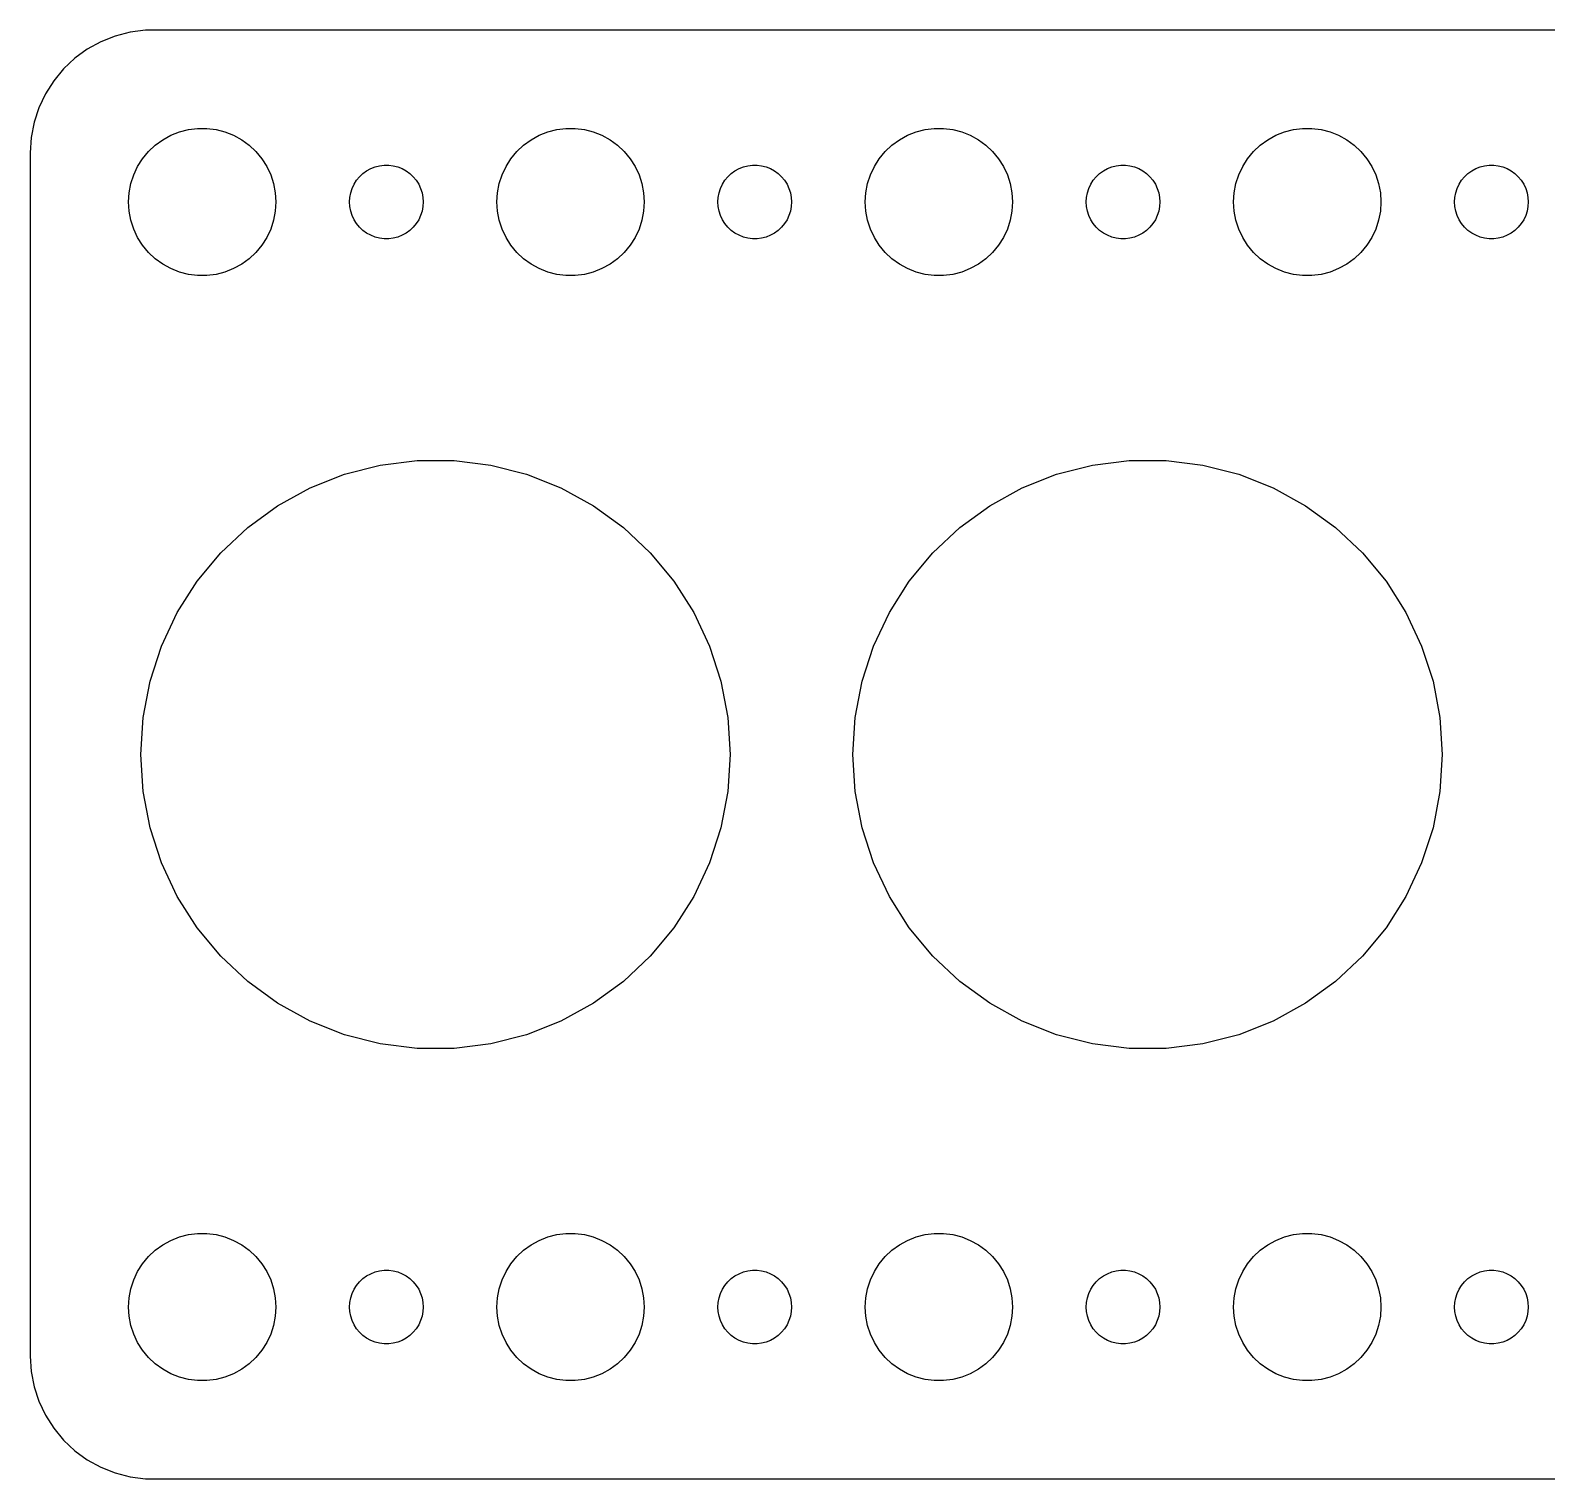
# Model space of a CAD drawing. Header units: metres. Extents: x -74 to 74, y 40 to 98.
# Drawn here: x -74.5 to -12.8, y 39.5 to 98.5 of the extents above; entities that cross this region are included whole.
import ezdxf

# ---------------------------------------------------------------- set-up
doc = ezdxf.new("R2010")
doc.units = ezdxf.units.M

msp = doc.modelspace()

# ---------------------------------------------------------------- linework, layer by layer
for p, q in [((-71.0451, 98.2553), (-71.6289, 98.0241)), ((-70.4369, 98.4114), (-71.0451, 98.2553)), ((-69.8139, 98.4901), (-70.4369, 98.4114)), ((69.8139, 98.4901), (-69.8139, 98.4901)), ((-72.1791, 97.7216), (-72.6871, 97.3526)), ((-71.6289, 98.0241), (-72.1791, 97.7216)), ((-72.6871, 97.3526), (-73.1448, 96.9227)), ((-73.5451, 96.4389), (-73.8815, 95.9088)), ((-73.1448, 96.9227), (-73.5451, 96.4389)), ((-73.8815, 95.9088), (-74.1489, 95.3406)), ((-74.1489, 95.3406), (-74.3429, 94.7434)), ((-74.3429, 94.7434), (-74.4606, 94.1267)), ((-68.0621, 94.4469), (-67.6884, 94.4941)), ((-67.6884, 94.4941), (-67.3116, 94.4941)), ((-67.3116, 94.4941), (-66.9379, 94.4469)), ((-53.0621, 94.4469), (-52.6884, 94.4941)), ((-52.6884, 94.4941), (-52.3116, 94.4941)), ((-52.3116, 94.4941), (-51.9379, 94.4469)), ((-38.0621, 94.4469), (-37.6884, 94.4941)), ((-37.6884, 94.4941), (-37.3116, 94.4941)), ((-37.3116, 94.4941), (-36.9379, 94.4469)), ((-23.0621, 94.4469), (-22.6884, 94.4941)), ((-22.6884, 94.4941), (-22.3116, 94.4941)), ((-22.3116, 94.4941), (-21.9379, 94.4469)), ((-74.4606, 94.1267), (-74.5, 93.5)), ((-69.4123, 93.8115), (-69.1075, 94.033)), ((-69.1075, 94.033), (-68.7773, 94.2145)), ((-68.7773, 94.2145), (-68.427, 94.3532)), ((-68.427, 94.3532), (-68.0621, 94.4469)), ((-66.9379, 94.4469), (-66.573, 94.3532)), ((-66.573, 94.3532), (-66.2227, 94.2145)), ((-66.2227, 94.2145), (-65.8925, 94.033)), ((-65.8925, 94.033), (-65.5877, 93.8115)), ((-54.4123, 93.8115), (-54.1075, 94.033)), ((-54.1075, 94.033), (-53.7773, 94.2145)), ((-53.7773, 94.2145), (-53.427, 94.3532)), ((-53.427, 94.3532), (-53.0621, 94.4469)), ((-51.9379, 94.4469), (-51.5729, 94.3532)), ((-51.5729, 94.3532), (-51.2227, 94.2145)), ((-51.2227, 94.2145), (-50.8925, 94.033)), ((-50.8925, 94.033), (-50.5877, 93.8115)), ((-39.4123, 93.8115), (-39.1075, 94.033)), ((-39.1075, 94.033), (-38.7773, 94.2145)), ((-38.7773, 94.2145), (-38.427, 94.3532)), ((-38.427, 94.3532), (-38.0621, 94.4469)), ((-36.9379, 94.4469), (-36.5729, 94.3532)), ((-36.5729, 94.3532), (-36.2227, 94.2145)), ((-36.2227, 94.2145), (-35.8925, 94.033)), ((-35.8925, 94.033), (-35.5877, 93.8115)), ((-24.4123, 93.8115), (-24.1075, 94.033)), ((-24.1075, 94.033), (-23.7773, 94.2145)), ((-23.7773, 94.2145), (-23.427, 94.3532)), ((-23.427, 94.3532), (-23.0621, 94.4469)), ((-21.9379, 94.4469), (-21.5729, 94.3532)), ((-21.5729, 94.3532), (-21.2227, 94.2145)), ((-21.2227, 94.2145), (-20.8925, 94.033)), ((-20.8925, 94.033), (-20.5877, 93.8115)), ((-74.5, 93.5), (-74.5, 44.5)), ((-70.1289, 92.9453), (-69.927, 93.2634)), ((-69.927, 93.2634), (-69.6869, 93.5536)), ((-69.6869, 93.5536), (-69.4123, 93.8115)), ((-65.5877, 93.8115), (-65.3131, 93.5536)), ((-65.3131, 93.5536), (-65.073, 93.2634)), ((-65.073, 93.2634), (-64.8711, 92.9453)), ((-55.1289, 92.9453), (-54.927, 93.2634)), ((-54.927, 93.2634), (-54.6869, 93.5536)), ((-54.6869, 93.5536), (-54.4123, 93.8115)), ((-50.5877, 93.8115), (-50.3131, 93.5536)), ((-50.3131, 93.5536), (-50.0729, 93.2634)), ((-50.0729, 93.2634), (-49.8711, 92.9453)), ((-40.1289, 92.9453), (-39.927, 93.2634)), ((-39.927, 93.2634), (-39.6869, 93.5536)), ((-39.6869, 93.5536), (-39.4123, 93.8115)), ((-35.5877, 93.8115), (-35.3131, 93.5536)), ((-35.3131, 93.5536), (-35.0729, 93.2634)), ((-35.0729, 93.2634), (-34.8711, 92.9453)), ((-25.1289, 92.9453), (-24.927, 93.2634)), ((-24.927, 93.2634), (-24.6869, 93.5536)), ((-24.6869, 93.5536), (-24.4123, 93.8115)), ((-20.5877, 93.8115), (-20.3131, 93.5536)), ((-20.3131, 93.5536), (-20.0729, 93.2634)), ((-20.0729, 93.2634), (-19.8711, 92.9453)), ((-70.2893, 92.6044), (-70.1289, 92.9453)), ((-64.8711, 92.9453), (-64.7107, 92.6044)), ((-61.0934, 92.5268), (-60.9561, 92.6558)), ((-60.9561, 92.6558), (-60.8037, 92.7665)), ((-60.8037, 92.7665), (-60.6387, 92.8572)), ((-60.6387, 92.8572), (-60.4635, 92.9266)), ((-60.4635, 92.9266), (-60.2811, 92.9734)), ((-60.2811, 92.9734), (-60.0942, 92.997)), ((-60.0942, 92.997), (-59.9058, 92.997)), ((-59.9058, 92.997), (-59.7189, 92.9734)), ((-59.7189, 92.9734), (-59.5365, 92.9266)), ((-59.5365, 92.9266), (-59.3613, 92.8572)), ((-59.3613, 92.8572), (-59.1963, 92.7665)), ((-59.1963, 92.7665), (-59.0439, 92.6558)), ((-59.0439, 92.6558), (-58.9065, 92.5268)), ((-55.2893, 92.6044), (-55.1289, 92.9453)), ((-49.8711, 92.9453), (-49.7107, 92.6044)), ((-46.0934, 92.5268), (-45.9561, 92.6558)), ((-45.9561, 92.6558), (-45.8037, 92.7665)), ((-45.8037, 92.7665), (-45.6387, 92.8572)), ((-45.6387, 92.8572), (-45.4635, 92.9266)), ((-45.4635, 92.9266), (-45.2811, 92.9734)), ((-45.2811, 92.9734), (-45.0942, 92.997)), ((-45.0942, 92.997), (-44.9058, 92.997)), ((-44.9058, 92.997), (-44.7189, 92.9734)), ((-44.7189, 92.9734), (-44.5365, 92.9266)), ((-44.5365, 92.9266), (-44.3613, 92.8572)), ((-44.3613, 92.8572), (-44.1963, 92.7665)), ((-44.1963, 92.7665), (-44.0439, 92.6558)), ((-44.0439, 92.6558), (-43.9065, 92.5268)), ((-40.2893, 92.6044), (-40.1289, 92.9453)), ((-34.8711, 92.9453), (-34.7107, 92.6044)), ((-31.0934, 92.5268), (-30.9561, 92.6558)), ((-30.9561, 92.6558), (-30.8037, 92.7665)), ((-30.8037, 92.7665), (-30.6387, 92.8572)), ((-30.6387, 92.8572), (-30.4635, 92.9266)), ((-30.4635, 92.9266), (-30.2811, 92.9734)), ((-30.2811, 92.9734), (-30.0942, 92.997)), ((-30.0942, 92.997), (-29.9058, 92.997)), ((-29.9058, 92.997), (-29.7189, 92.9734)), ((-29.7189, 92.9734), (-29.5365, 92.9266)), ((-29.5365, 92.9266), (-29.3613, 92.8572)), ((-29.3613, 92.8572), (-29.1963, 92.7665)), ((-29.1963, 92.7665), (-29.0439, 92.6558)), ((-29.0439, 92.6558), (-28.9065, 92.5268)), ((-25.2893, 92.6044), (-25.1289, 92.9453)), ((-19.8711, 92.9453), (-19.7107, 92.6044)), ((-16.0934, 92.5268), (-15.9561, 92.6558)), ((-15.9561, 92.6558), (-15.8037, 92.7665)), ((-15.8037, 92.7665), (-15.6387, 92.8572)), ((-15.6387, 92.8572), (-15.4635, 92.9266)), ((-15.4635, 92.9266), (-15.2811, 92.9734)), ((-15.2811, 92.9734), (-15.0942, 92.997)), ((-15.0942, 92.997), (-14.9058, 92.997)), ((-14.9058, 92.997), (-14.7189, 92.9734)), ((-14.7189, 92.9734), (-14.5365, 92.9266)), ((-14.5365, 92.9266), (-14.3613, 92.8572)), ((-14.3613, 92.8572), (-14.1963, 92.7665)), ((-14.1963, 92.7665), (-14.0439, 92.6558)), ((-14.0439, 92.6558), (-13.9065, 92.5268)), ((-70.4763, 91.876), (-70.4057, 92.2461)), ((-70.4057, 92.2461), (-70.2893, 92.6044)), ((-64.7107, 92.6044), (-64.5943, 92.2461)), ((-64.5943, 92.2461), (-64.5237, 91.876)), ((-61.4529, 91.873), (-61.3947, 92.0522)), ((-61.3947, 92.0522), (-61.3145, 92.2226)), ((-61.3145, 92.2226), (-61.2135, 92.3817)), ((-61.2135, 92.3817), (-61.0934, 92.5268)), ((-58.9065, 92.5268), (-58.7865, 92.3817)), ((-58.7865, 92.3817), (-58.6855, 92.2226)), ((-58.6855, 92.2226), (-58.6053, 92.0522)), ((-58.6053, 92.0522), (-58.5471, 91.873)), ((-55.4763, 91.876), (-55.4057, 92.2461)), ((-55.4057, 92.2461), (-55.2893, 92.6044)), ((-49.7107, 92.6044), (-49.5942, 92.2461)), ((-49.5942, 92.2461), (-49.5237, 91.876)), ((-46.4529, 91.873), (-46.3947, 92.0522)), ((-46.3947, 92.0522), (-46.3145, 92.2226)), ((-46.3145, 92.2226), (-46.2135, 92.3817)), ((-46.2135, 92.3817), (-46.0934, 92.5268)), ((-43.9065, 92.5268), (-43.7865, 92.3817)), ((-43.7865, 92.3817), (-43.6855, 92.2226)), ((-43.6855, 92.2226), (-43.6053, 92.0522)), ((-43.6053, 92.0522), (-43.5471, 91.873)), ((-40.4763, 91.876), (-40.4057, 92.2461)), ((-40.4057, 92.2461), (-40.2893, 92.6044)), ((-34.7107, 92.6044), (-34.5942, 92.2461)), ((-34.5942, 92.2461), (-34.5237, 91.876)), ((-31.4529, 91.873), (-31.3947, 92.0522)), ((-31.3947, 92.0522), (-31.3145, 92.2226)), ((-31.3145, 92.2226), (-31.2135, 92.3817)), ((-31.2135, 92.3817), (-31.0934, 92.5268)), ((-28.9065, 92.5268), (-28.7865, 92.3817)), ((-28.7865, 92.3817), (-28.6855, 92.2226)), ((-28.6855, 92.2226), (-28.6053, 92.0522)), ((-28.6053, 92.0522), (-28.5471, 91.873)), ((-25.4763, 91.876), (-25.4057, 92.2461)), ((-25.4057, 92.2461), (-25.2893, 92.6044)), ((-19.7107, 92.6044), (-19.5942, 92.2461)), ((-19.5942, 92.2461), (-19.5237, 91.876)), ((-16.4529, 91.873), (-16.3947, 92.0522)), ((-16.3947, 92.0522), (-16.3145, 92.2226)), ((-16.3145, 92.2226), (-16.2135, 92.3817)), ((-16.2135, 92.3817), (-16.0934, 92.5268)), ((-13.9065, 92.5268), (-13.7865, 92.3817)), ((-13.7865, 92.3817), (-13.6855, 92.2226)), ((-13.6855, 92.2226), (-13.6053, 92.0522)), ((-13.6053, 92.0522), (-13.5471, 91.873)), ((-70.5, 91.5), (-70.4763, 91.876)), ((-70.4763, 91.124), (-70.5, 91.5)), ((-64.5237, 91.876), (-64.5, 91.5)), ((-64.5, 91.5), (-64.5237, 91.124)), ((-61.5, 91.5), (-61.4882, 91.688)), ((-61.4882, 91.312), (-61.5, 91.5)), ((-61.4882, 91.688), (-61.4529, 91.873)), ((-58.5471, 91.873), (-58.5118, 91.688)), ((-58.5118, 91.688), (-58.5, 91.5)), ((-58.5, 91.5), (-58.5118, 91.312)), ((-55.5, 91.5), (-55.4763, 91.876)), ((-55.4763, 91.124), (-55.5, 91.5)), ((-49.5237, 91.876), (-49.5, 91.5)), ((-49.5, 91.5), (-49.5237, 91.124)), ((-46.5, 91.5), (-46.4882, 91.688)), ((-46.4882, 91.312), (-46.5, 91.5)), ((-46.4882, 91.688), (-46.4529, 91.873)), ((-43.5471, 91.873), (-43.5118, 91.688)), ((-43.5118, 91.688), (-43.5, 91.5)), ((-43.5, 91.5), (-43.5118, 91.312)), ((-40.5, 91.5), (-40.4763, 91.876)), ((-40.4763, 91.124), (-40.5, 91.5)), ((-34.5237, 91.876), (-34.5, 91.5)), ((-34.5, 91.5), (-34.5237, 91.124)), ((-31.5, 91.5), (-31.4882, 91.688)), ((-31.4882, 91.312), (-31.5, 91.5)), ((-31.4882, 91.688), (-31.4529, 91.873)), ((-28.5471, 91.873), (-28.5118, 91.688)), ((-28.5118, 91.688), (-28.5, 91.5)), ((-28.5, 91.5), (-28.5118, 91.312)), ((-25.5, 91.5), (-25.4763, 91.876)), ((-25.4763, 91.124), (-25.5, 91.5)), ((-19.5237, 91.876), (-19.5, 91.5)), ((-19.5, 91.5), (-19.5237, 91.124)), ((-16.5, 91.5), (-16.4882, 91.688)), ((-16.4882, 91.312), (-16.5, 91.5)), ((-16.4882, 91.688), (-16.4529, 91.873)), ((-13.5471, 91.873), (-13.5118, 91.688)), ((-13.5118, 91.688), (-13.5, 91.5)), ((-13.5, 91.5), (-13.5118, 91.312)), ((-70.4057, 90.7539), (-70.4763, 91.124)), ((-64.5237, 91.124), (-64.5943, 90.7539)), ((-61.4529, 91.127), (-61.4882, 91.312)), ((-61.3947, 90.9478), (-61.4529, 91.127)), ((-61.3145, 90.7774), (-61.3947, 90.9478)), ((-61.2135, 90.6183), (-61.3145, 90.7774)), ((-58.6855, 90.7774), (-58.7865, 90.6183)), ((-58.6053, 90.9478), (-58.6855, 90.7774)), ((-58.5471, 91.127), (-58.6053, 90.9478)), ((-58.5118, 91.312), (-58.5471, 91.127)), ((-55.4057, 90.7539), (-55.4763, 91.124)), ((-49.5237, 91.124), (-49.5942, 90.7539)), ((-46.4529, 91.127), (-46.4882, 91.312)), ((-46.3947, 90.9478), (-46.4529, 91.127)), ((-46.3145, 90.7774), (-46.3947, 90.9478)), ((-46.2135, 90.6183), (-46.3145, 90.7774)), ((-43.6855, 90.7774), (-43.7865, 90.6183)), ((-43.6053, 90.9478), (-43.6855, 90.7774)), ((-43.5471, 91.127), (-43.6053, 90.9478)), ((-43.5118, 91.312), (-43.5471, 91.127)), ((-40.4057, 90.7539), (-40.4763, 91.124)), ((-34.5237, 91.124), (-34.5942, 90.7539)), ((-31.4529, 91.127), (-31.4882, 91.312)), ((-31.3947, 90.9478), (-31.4529, 91.127)), ((-31.3145, 90.7774), (-31.3947, 90.9478)), ((-31.2135, 90.6183), (-31.3145, 90.7774)), ((-28.6855, 90.7774), (-28.7865, 90.6183)), ((-28.6053, 90.9478), (-28.6855, 90.7774)), ((-28.5471, 91.127), (-28.6053, 90.9478)), ((-28.5118, 91.312), (-28.5471, 91.127)), ((-25.4057, 90.7539), (-25.4763, 91.124)), ((-19.5237, 91.124), (-19.5942, 90.7539)), ((-16.4529, 91.127), (-16.4882, 91.312)), ((-16.3947, 90.9478), (-16.4529, 91.127)), ((-16.3145, 90.7774), (-16.3947, 90.9478)), ((-16.2135, 90.6183), (-16.3145, 90.7774)), ((-13.6855, 90.7774), (-13.7865, 90.6183)), ((-13.6053, 90.9478), (-13.6855, 90.7774)), ((-13.5471, 91.127), (-13.6053, 90.9478)), ((-13.5118, 91.312), (-13.5471, 91.127)), ((-70.2893, 90.3956), (-70.4057, 90.7539)), ((-70.1289, 90.0547), (-70.2893, 90.3956)), ((-64.7107, 90.3956), (-64.8711, 90.0547)), ((-64.5943, 90.7539), (-64.7107, 90.3956)), ((-61.0934, 90.4732), (-61.2135, 90.6183)), ((-60.9561, 90.3442), (-61.0934, 90.4732)), ((-60.8037, 90.2335), (-60.9561, 90.3442)), ((-60.6387, 90.1427), (-60.8037, 90.2335)), ((-59.1963, 90.2335), (-59.3613, 90.1427)), ((-59.0439, 90.3442), (-59.1963, 90.2335)), ((-58.9065, 90.4732), (-59.0439, 90.3442)), ((-58.7865, 90.6183), (-58.9065, 90.4732)), ((-55.2893, 90.3956), (-55.4057, 90.7539)), ((-55.1289, 90.0547), (-55.2893, 90.3956)), ((-49.7107, 90.3956), (-49.8711, 90.0547)), ((-49.5942, 90.7539), (-49.7107, 90.3956)), ((-46.0934, 90.4732), (-46.2135, 90.6183)), ((-45.9561, 90.3442), (-46.0934, 90.4732)), ((-45.8037, 90.2335), (-45.9561, 90.3442)), ((-45.6387, 90.1427), (-45.8037, 90.2335)), ((-44.1963, 90.2335), (-44.3613, 90.1427)), ((-44.0439, 90.3442), (-44.1963, 90.2335)), ((-43.9065, 90.4732), (-44.0439, 90.3442)), ((-43.7865, 90.6183), (-43.9065, 90.4732)), ((-40.2893, 90.3956), (-40.4057, 90.7539)), ((-40.1289, 90.0547), (-40.2893, 90.3956)), ((-34.7107, 90.3956), (-34.8711, 90.0547)), ((-34.5942, 90.7539), (-34.7107, 90.3956)), ((-31.0934, 90.4732), (-31.2135, 90.6183)), ((-30.9561, 90.3442), (-31.0934, 90.4732)), ((-30.8037, 90.2335), (-30.9561, 90.3442)), ((-30.6387, 90.1427), (-30.8037, 90.2335)), ((-29.1963, 90.2335), (-29.3613, 90.1427)), ((-29.0439, 90.3442), (-29.1963, 90.2335)), ((-28.9065, 90.4732), (-29.0439, 90.3442)), ((-28.7865, 90.6183), (-28.9065, 90.4732)), ((-25.2893, 90.3956), (-25.4057, 90.7539)), ((-25.1289, 90.0547), (-25.2893, 90.3956)), ((-19.7107, 90.3956), (-19.8711, 90.0547)), ((-19.5942, 90.7539), (-19.7107, 90.3956)), ((-16.0934, 90.4732), (-16.2135, 90.6183)), ((-15.9561, 90.3442), (-16.0934, 90.4732)), ((-15.8037, 90.2335), (-15.9561, 90.3442)), ((-15.6387, 90.1427), (-15.8037, 90.2335)), ((-14.1963, 90.2335), (-14.3613, 90.1427)), ((-14.0439, 90.3442), (-14.1963, 90.2335)), ((-13.9065, 90.4732), (-14.0439, 90.3442)), ((-13.7865, 90.6183), (-13.9065, 90.4732)), ((-69.927, 89.7366), (-70.1289, 90.0547)), ((-69.6869, 89.4464), (-69.927, 89.7366)), ((-65.073, 89.7366), (-65.3131, 89.4464)), ((-64.8711, 90.0547), (-65.073, 89.7366)), ((-60.4635, 90.0734), (-60.6387, 90.1427)), ((-60.2811, 90.0266), (-60.4635, 90.0734)), ((-60.0942, 90.003), (-60.2811, 90.0266)), ((-59.9058, 90.003), (-60.0942, 90.003)), ((-59.7189, 90.0266), (-59.9058, 90.003)), ((-59.5365, 90.0734), (-59.7189, 90.0266)), ((-59.3613, 90.1427), (-59.5365, 90.0734)), ((-54.927, 89.7366), (-55.1289, 90.0547)), ((-54.6869, 89.4464), (-54.927, 89.7366)), ((-50.0729, 89.7366), (-50.3131, 89.4464)), ((-49.8711, 90.0547), (-50.0729, 89.7366)), ((-45.4635, 90.0734), (-45.6387, 90.1427)), ((-45.2811, 90.0266), (-45.4635, 90.0734)), ((-45.0942, 90.003), (-45.2811, 90.0266)), ((-44.9058, 90.003), (-45.0942, 90.003)), ((-44.7189, 90.0266), (-44.9058, 90.003)), ((-44.5365, 90.0734), (-44.7189, 90.0266)), ((-44.3613, 90.1427), (-44.5365, 90.0734)), ((-39.927, 89.7366), (-40.1289, 90.0547)), ((-39.6869, 89.4464), (-39.927, 89.7366)), ((-35.0729, 89.7366), (-35.3131, 89.4464)), ((-34.8711, 90.0547), (-35.0729, 89.7366)), ((-30.4635, 90.0734), (-30.6387, 90.1427)), ((-30.2811, 90.0266), (-30.4635, 90.0734)), ((-30.0942, 90.003), (-30.2811, 90.0266)), ((-29.9058, 90.003), (-30.0942, 90.003)), ((-29.7189, 90.0266), (-29.9058, 90.003)), ((-29.5365, 90.0734), (-29.7189, 90.0266)), ((-29.3613, 90.1427), (-29.5365, 90.0734)), ((-24.927, 89.7366), (-25.1289, 90.0547)), ((-24.6869, 89.4464), (-24.927, 89.7366)), ((-20.0729, 89.7366), (-20.3131, 89.4464)), ((-19.8711, 90.0547), (-20.0729, 89.7366)), ((-15.4635, 90.0734), (-15.6387, 90.1427)), ((-15.2811, 90.0266), (-15.4635, 90.0734)), ((-15.0942, 90.003), (-15.2811, 90.0266)), ((-14.9058, 90.003), (-15.0942, 90.003)), ((-14.7189, 90.0266), (-14.9058, 90.003)), ((-14.5365, 90.0734), (-14.7189, 90.0266)), ((-14.3613, 90.1427), (-14.5365, 90.0734)), ((-69.4123, 89.1884), (-69.6869, 89.4464)), ((-69.1075, 88.967), (-69.4123, 89.1884)), ((-68.7773, 88.7855), (-69.1075, 88.967)), ((-65.8925, 88.967), (-66.2227, 88.7855)), ((-65.5877, 89.1884), (-65.8925, 88.967)), ((-65.3131, 89.4464), (-65.5877, 89.1884)), ((-54.4123, 89.1884), (-54.6869, 89.4464)), ((-54.1075, 88.967), (-54.4123, 89.1884)), ((-53.7773, 88.7855), (-54.1075, 88.967)), ((-50.8925, 88.967), (-51.2227, 88.7855)), ((-50.5877, 89.1884), (-50.8925, 88.967)), ((-50.3131, 89.4464), (-50.5877, 89.1884)), ((-39.4123, 89.1884), (-39.6869, 89.4464)), ((-39.1075, 88.967), (-39.4123, 89.1884)), ((-38.7773, 88.7855), (-39.1075, 88.967)), ((-35.8925, 88.967), (-36.2227, 88.7855)), ((-35.5877, 89.1884), (-35.8925, 88.967)), ((-35.3131, 89.4464), (-35.5877, 89.1884)), ((-24.4123, 89.1884), (-24.6869, 89.4464)), ((-24.1075, 88.967), (-24.4123, 89.1884)), ((-23.7773, 88.7855), (-24.1075, 88.967)), ((-20.8925, 88.967), (-21.2227, 88.7855)), ((-20.5877, 89.1884), (-20.8925, 88.967)), ((-20.3131, 89.4464), (-20.5877, 89.1884)), ((-68.427, 88.6468), (-68.7773, 88.7855)), ((-68.0621, 88.5531), (-68.427, 88.6468)), ((-67.6884, 88.5059), (-68.0621, 88.5531)), ((-67.3116, 88.5059), (-67.6884, 88.5059)), ((-66.9379, 88.5531), (-67.3116, 88.5059)), ((-66.573, 88.6468), (-66.9379, 88.5531)), ((-66.2227, 88.7855), (-66.573, 88.6468)), ((-53.427, 88.6468), (-53.7773, 88.7855)), ((-53.0621, 88.5531), (-53.427, 88.6468)), ((-52.6884, 88.5059), (-53.0621, 88.5531)), ((-52.3116, 88.5059), (-52.6884, 88.5059)), ((-51.9379, 88.5531), (-52.3116, 88.5059)), ((-51.5729, 88.6468), (-51.9379, 88.5531)), ((-51.2227, 88.7855), (-51.5729, 88.6468)), ((-38.427, 88.6468), (-38.7773, 88.7855)), ((-38.0621, 88.5531), (-38.427, 88.6468)), ((-37.6884, 88.5059), (-38.0621, 88.5531)), ((-37.3116, 88.5059), (-37.6884, 88.5059)), ((-36.9379, 88.5531), (-37.3116, 88.5059)), ((-36.5729, 88.6468), (-36.9379, 88.5531)), ((-36.2227, 88.7855), (-36.5729, 88.6468)), ((-23.427, 88.6468), (-23.7773, 88.7855)), ((-23.0621, 88.5531), (-23.427, 88.6468)), ((-22.6884, 88.5059), (-23.0621, 88.5531)), ((-22.3116, 88.5059), (-22.6884, 88.5059)), ((-21.9379, 88.5531), (-22.3116, 88.5059)), ((-21.5729, 88.6468), (-21.9379, 88.5531)), ((-21.2227, 88.7855), (-21.5729, 88.6468)), ((-60.2486, 80.7874), (-58.7535, 80.9763)), ((-58.7535, 80.9763), (-57.2465, 80.9763)), ((-57.2465, 80.9763), (-55.7514, 80.7874)), ((-31.2486, 80.7874), (-29.7535, 80.9763)), ((-29.7535, 80.9763), (-28.2465, 80.9763)), ((-28.2465, 80.9763), (-26.7514, 80.7874)), ((-63.1093, 79.8579), (-61.7082, 80.4127)), ((-61.7082, 80.4127), (-60.2486, 80.7874)), ((-55.7514, 80.7874), (-54.2918, 80.4127)), ((-54.2918, 80.4127), (-52.8906, 79.8579)), ((-34.1093, 79.8579), (-32.7082, 80.4127)), ((-32.7082, 80.4127), (-31.2486, 80.7874)), ((-26.7514, 80.7874), (-25.2918, 80.4127)), ((-25.2918, 80.4127), (-23.8906, 79.8579)), ((-64.4299, 79.1319), (-63.1093, 79.8579)), ((-52.8906, 79.8579), (-51.5701, 79.1319)), ((-35.4299, 79.1319), (-34.1093, 79.8579)), ((-23.8906, 79.8579), (-22.5701, 79.1319)), ((-65.6491, 78.2462), (-64.4299, 79.1319)), ((-51.5701, 79.1319), (-50.3509, 78.2462)), ((-36.6491, 78.2462), (-35.4299, 79.1319)), ((-22.5701, 79.1319), (-21.3509, 78.2462)), ((-66.7476, 77.2146), (-65.6491, 78.2462)), ((-50.3509, 78.2462), (-49.2524, 77.2146)), ((-37.7476, 77.2146), (-36.6491, 78.2462)), ((-21.3509, 78.2462), (-20.2524, 77.2146)), ((-67.7082, 76.0534), (-66.7476, 77.2146)), ((-49.2524, 77.2146), (-48.2918, 76.0534)), ((-38.7082, 76.0534), (-37.7476, 77.2146)), ((-20.2524, 77.2146), (-19.2918, 76.0534)), ((-68.5157, 74.781), (-67.7082, 76.0534)), ((-48.2918, 76.0534), (-47.4843, 74.781)), ((-39.5157, 74.781), (-38.7082, 76.0534)), ((-19.2918, 76.0534), (-18.4843, 74.781)), ((-69.1573, 73.4175), (-68.5157, 74.781)), ((-47.4843, 74.781), (-46.8427, 73.4175)), ((-40.1573, 73.4175), (-39.5157, 74.781)), ((-18.4843, 74.781), (-17.8427, 73.4175)), ((-69.623, 71.9843), (-69.1573, 73.4175)), ((-46.8427, 73.4175), (-46.377, 71.9843)), ((-40.623, 71.9843), (-40.1573, 73.4175)), ((-17.8427, 73.4175), (-17.377, 71.9843)), ((-69.9054, 70.504), (-69.623, 71.9843)), ((-46.377, 71.9843), (-46.0946, 70.504)), ((-40.9054, 70.504), (-40.623, 71.9843)), ((-17.377, 71.9843), (-17.0946, 70.504)), ((-70, 69), (-69.9054, 70.504)), ((-46.0946, 70.504), (-46, 69)), ((-41, 69), (-40.9054, 70.504)), ((-17.0946, 70.504), (-17, 69)), ((-69.9054, 67.496), (-70, 69)), ((-46, 69), (-46.0946, 67.496)), ((-40.9054, 67.496), (-41, 69)), ((-17, 69), (-17.0946, 67.496)), ((-69.623, 66.0157), (-69.9054, 67.496)), ((-46.0946, 67.496), (-46.377, 66.0157)), ((-40.623, 66.0157), (-40.9054, 67.496)), ((-17.0946, 67.496), (-17.377, 66.0157)), ((-69.1573, 64.5825), (-69.623, 66.0157)), ((-46.377, 66.0157), (-46.8427, 64.5825)), ((-40.1573, 64.5825), (-40.623, 66.0157)), ((-17.377, 66.0157), (-17.8427, 64.5825)), ((-68.5157, 63.219), (-69.1573, 64.5825)), ((-46.8427, 64.5825), (-47.4843, 63.219)), ((-39.5157, 63.219), (-40.1573, 64.5825)), ((-17.8427, 64.5825), (-18.4843, 63.219)), ((-67.7082, 61.9466), (-68.5157, 63.219)), ((-47.4843, 63.219), (-48.2918, 61.9466)), ((-38.7082, 61.9466), (-39.5157, 63.219)), ((-18.4843, 63.219), (-19.2918, 61.9466)), ((-66.7476, 60.7854), (-67.7082, 61.9466)), ((-48.2918, 61.9466), (-49.2524, 60.7854)), ((-37.7476, 60.7854), (-38.7082, 61.9466)), ((-19.2918, 61.9466), (-20.2524, 60.7854)), ((-65.6491, 59.7538), (-66.7476, 60.7854)), ((-49.2524, 60.7854), (-50.3509, 59.7538)), ((-36.6491, 59.7538), (-37.7476, 60.7854)), ((-20.2524, 60.7854), (-21.3509, 59.7538)), ((-64.4299, 58.8681), (-65.6491, 59.7538)), ((-50.3509, 59.7538), (-51.5701, 58.8681)), ((-35.4299, 58.8681), (-36.6491, 59.7538)), ((-21.3509, 59.7538), (-22.5701, 58.8681)), ((-63.1093, 58.1421), (-64.4299, 58.8681)), ((-51.5701, 58.8681), (-52.8906, 58.1421)), ((-34.1093, 58.1421), (-35.4299, 58.8681)), ((-22.5701, 58.8681), (-23.8906, 58.1421)), ((-61.7082, 57.5873), (-63.1093, 58.1421)), ((-52.8906, 58.1421), (-54.2918, 57.5873)), ((-32.7082, 57.5873), (-34.1093, 58.1421)), ((-23.8906, 58.1421), (-25.2918, 57.5873)), ((-60.2486, 57.2126), (-61.7082, 57.5873)), ((-54.2918, 57.5873), (-55.7514, 57.2126)), ((-31.2486, 57.2126), (-32.7082, 57.5873)), ((-25.2918, 57.5873), (-26.7514, 57.2126)), ((-58.7535, 57.0237), (-60.2486, 57.2126)), ((-57.2465, 57.0237), (-58.7535, 57.0237)), ((-55.7514, 57.2126), (-57.2465, 57.0237)), ((-29.7535, 57.0237), (-31.2486, 57.2126)), ((-28.2465, 57.0237), (-29.7535, 57.0237)), ((-26.7514, 57.2126), (-28.2465, 57.0237)), ((-68.427, 49.3532), (-68.0621, 49.4469)), ((-68.0621, 49.4469), (-67.6884, 49.4941)), ((-67.6884, 49.4941), (-67.3116, 49.4941)), ((-67.3116, 49.4941), (-66.9379, 49.4469)), ((-66.9379, 49.4469), (-66.573, 49.3532)), ((-53.427, 49.3532), (-53.0621, 49.4469)), ((-53.0621, 49.4469), (-52.6884, 49.4941)), ((-52.6884, 49.4941), (-52.3116, 49.4941)), ((-52.3116, 49.4941), (-51.9379, 49.4469)), ((-51.9379, 49.4469), (-51.5729, 49.3532)), ((-38.427, 49.3532), (-38.0621, 49.4469)), ((-38.0621, 49.4469), (-37.6884, 49.4941)), ((-37.6884, 49.4941), (-37.3116, 49.4941)), ((-37.3116, 49.4941), (-36.9379, 49.4469)), ((-36.9379, 49.4469), (-36.5729, 49.3532)), ((-23.427, 49.3532), (-23.0621, 49.4469)), ((-23.0621, 49.4469), (-22.6884, 49.4941)), ((-22.6884, 49.4941), (-22.3116, 49.4941)), ((-22.3116, 49.4941), (-21.9379, 49.4469)), ((-21.9379, 49.4469), (-21.5729, 49.3532)), ((-69.6869, 48.5536), (-69.4123, 48.8116)), ((-69.4123, 48.8116), (-69.1075, 49.033)), ((-69.1075, 49.033), (-68.7773, 49.2145)), ((-68.7773, 49.2145), (-68.427, 49.3532)), ((-66.573, 49.3532), (-66.2227, 49.2145)), ((-66.2227, 49.2145), (-65.8925, 49.033)), ((-65.8925, 49.033), (-65.5877, 48.8116)), ((-65.5877, 48.8116), (-65.3131, 48.5536)), ((-54.6869, 48.5536), (-54.4123, 48.8116)), ((-54.4123, 48.8116), (-54.1075, 49.033)), ((-54.1075, 49.033), (-53.7773, 49.2145)), ((-53.7773, 49.2145), (-53.427, 49.3532)), ((-51.5729, 49.3532), (-51.2227, 49.2145)), ((-51.2227, 49.2145), (-50.8925, 49.033)), ((-50.8925, 49.033), (-50.5877, 48.8116)), ((-50.5877, 48.8116), (-50.3131, 48.5536)), ((-39.6869, 48.5536), (-39.4123, 48.8116)), ((-39.4123, 48.8116), (-39.1075, 49.033)), ((-39.1075, 49.033), (-38.7773, 49.2145)), ((-38.7773, 49.2145), (-38.427, 49.3532)), ((-36.5729, 49.3532), (-36.2227, 49.2145)), ((-36.2227, 49.2145), (-35.8925, 49.033)), ((-35.8925, 49.033), (-35.5877, 48.8116)), ((-35.5877, 48.8116), (-35.3131, 48.5536)), ((-24.6869, 48.5536), (-24.4123, 48.8116)), ((-24.4123, 48.8116), (-24.1075, 49.033)), ((-24.1075, 49.033), (-23.7773, 49.2145)), ((-23.7773, 49.2145), (-23.427, 49.3532)), ((-21.5729, 49.3532), (-21.2227, 49.2145)), ((-21.2227, 49.2145), (-20.8925, 49.033)), ((-20.8925, 49.033), (-20.5877, 48.8116)), ((-20.5877, 48.8116), (-20.3131, 48.5536)), ((-70.1289, 47.9453), (-69.927, 48.2634)), ((-69.927, 48.2634), (-69.6869, 48.5536)), ((-65.3131, 48.5536), (-65.073, 48.2634)), ((-65.073, 48.2634), (-64.8711, 47.9453)), ((-55.1289, 47.9453), (-54.927, 48.2634)), ((-54.927, 48.2634), (-54.6869, 48.5536)), ((-50.3131, 48.5536), (-50.0729, 48.2634)), ((-50.0729, 48.2634), (-49.8711, 47.9453)), ((-40.1289, 47.9453), (-39.927, 48.2634)), ((-39.927, 48.2634), (-39.6869, 48.5536)), ((-35.3131, 48.5536), (-35.0729, 48.2634)), ((-35.0729, 48.2634), (-34.8711, 47.9453)), ((-25.1289, 47.9453), (-24.927, 48.2634)), ((-24.927, 48.2634), (-24.6869, 48.5536)), ((-20.3131, 48.5536), (-20.0729, 48.2634)), ((-20.0729, 48.2634), (-19.8711, 47.9453)), ((-70.4057, 47.2461), (-70.2893, 47.6044)), ((-70.2893, 47.6044), (-70.1289, 47.9453)), ((-64.8711, 47.9453), (-64.7107, 47.6044)), ((-64.7107, 47.6044), (-64.5943, 47.2461)), ((-61.0934, 47.5268), (-60.9561, 47.6558)), ((-60.9561, 47.6558), (-60.8037, 47.7665)), ((-60.8037, 47.7665), (-60.6387, 47.8573)), ((-60.6387, 47.8573), (-60.4635, 47.9266)), ((-60.4635, 47.9266), (-60.2811, 47.9734)), ((-60.2811, 47.9734), (-60.0942, 47.997)), ((-60.0942, 47.997), (-59.9058, 47.997)), ((-59.9058, 47.997), (-59.7189, 47.9734)), ((-59.7189, 47.9734), (-59.5365, 47.9266)), ((-59.5365, 47.9266), (-59.3613, 47.8573)), ((-59.3613, 47.8573), (-59.1963, 47.7665)), ((-59.1963, 47.7665), (-59.0439, 47.6558)), ((-59.0439, 47.6558), (-58.9065, 47.5268)), ((-55.4057, 47.2461), (-55.2893, 47.6044)), ((-55.2893, 47.6044), (-55.1289, 47.9453)), ((-49.8711, 47.9453), (-49.7107, 47.6044)), ((-49.7107, 47.6044), (-49.5942, 47.2461)), ((-46.0934, 47.5268), (-45.9561, 47.6558)), ((-45.9561, 47.6558), (-45.8037, 47.7665)), ((-45.8037, 47.7665), (-45.6387, 47.8573)), ((-45.6387, 47.8573), (-45.4635, 47.9266)), ((-45.4635, 47.9266), (-45.2811, 47.9734)), ((-45.2811, 47.9734), (-45.0942, 47.997)), ((-45.0942, 47.997), (-44.9058, 47.997)), ((-44.9058, 47.997), (-44.7189, 47.9734)), ((-44.7189, 47.9734), (-44.5365, 47.9266)), ((-44.5365, 47.9266), (-44.3613, 47.8573)), ((-44.3613, 47.8573), (-44.1963, 47.7665)), ((-44.1963, 47.7665), (-44.0439, 47.6558)), ((-44.0439, 47.6558), (-43.9065, 47.5268)), ((-40.4057, 47.2461), (-40.2893, 47.6044)), ((-40.2893, 47.6044), (-40.1289, 47.9453)), ((-34.8711, 47.9453), (-34.7107, 47.6044)), ((-34.7107, 47.6044), (-34.5942, 47.2461)), ((-31.0934, 47.5268), (-30.9561, 47.6558)), ((-30.9561, 47.6558), (-30.8037, 47.7665)), ((-30.8037, 47.7665), (-30.6387, 47.8573)), ((-30.6387, 47.8573), (-30.4635, 47.9266)), ((-30.4635, 47.9266), (-30.2811, 47.9734)), ((-30.2811, 47.9734), (-30.0942, 47.997)), ((-30.0942, 47.997), (-29.9058, 47.997)), ((-29.9058, 47.997), (-29.7189, 47.9734)), ((-29.7189, 47.9734), (-29.5365, 47.9266)), ((-29.5365, 47.9266), (-29.3613, 47.8573)), ((-29.3613, 47.8573), (-29.1963, 47.7665)), ((-29.1963, 47.7665), (-29.0439, 47.6558)), ((-29.0439, 47.6558), (-28.9065, 47.5268)), ((-25.4057, 47.2461), (-25.2893, 47.6044)), ((-25.2893, 47.6044), (-25.1289, 47.9453)), ((-19.8711, 47.9453), (-19.7107, 47.6044)), ((-19.7107, 47.6044), (-19.5942, 47.2461)), ((-16.0934, 47.5268), (-15.9561, 47.6558)), ((-15.9561, 47.6558), (-15.8037, 47.7665)), ((-15.8037, 47.7665), (-15.6387, 47.8573)), ((-15.6387, 47.8573), (-15.4635, 47.9266)), ((-15.4635, 47.9266), (-15.2811, 47.9734)), ((-15.2811, 47.9734), (-15.0942, 47.997)), ((-15.0942, 47.997), (-14.9058, 47.997)), ((-14.9058, 47.997), (-14.7189, 47.9734)), ((-14.7189, 47.9734), (-14.5365, 47.9266)), ((-14.5365, 47.9266), (-14.3613, 47.8573)), ((-14.3613, 47.8573), (-14.1963, 47.7665)), ((-14.1963, 47.7665), (-14.0439, 47.6558)), ((-14.0439, 47.6558), (-13.9065, 47.5268)), ((-70.4763, 46.876), (-70.4057, 47.2461)), ((-64.5943, 47.2461), (-64.5237, 46.876)), ((-61.4529, 46.873), (-61.3947, 47.0522)), ((-61.3947, 47.0522), (-61.3145, 47.2226)), ((-61.3145, 47.2226), (-61.2135, 47.3817)), ((-61.2135, 47.3817), (-61.0934, 47.5268)), ((-58.9065, 47.5268), (-58.7865, 47.3817)), ((-58.7865, 47.3817), (-58.6855, 47.2226)), ((-58.6855, 47.2226), (-58.6053, 47.0522)), ((-58.6053, 47.0522), (-58.5471, 46.873)), ((-55.4763, 46.876), (-55.4057, 47.2461)), ((-49.5942, 47.2461), (-49.5237, 46.876)), ((-46.4529, 46.873), (-46.3947, 47.0522)), ((-46.3947, 47.0522), (-46.3145, 47.2226)), ((-46.3145, 47.2226), (-46.2135, 47.3817)), ((-46.2135, 47.3817), (-46.0934, 47.5268)), ((-43.9065, 47.5268), (-43.7865, 47.3817)), ((-43.7865, 47.3817), (-43.6855, 47.2226)), ((-43.6855, 47.2226), (-43.6053, 47.0522)), ((-43.6053, 47.0522), (-43.5471, 46.873)), ((-40.4763, 46.876), (-40.4057, 47.2461)), ((-34.5942, 47.2461), (-34.5237, 46.876)), ((-31.4529, 46.873), (-31.3947, 47.0522)), ((-31.3947, 47.0522), (-31.3145, 47.2226)), ((-31.3145, 47.2226), (-31.2135, 47.3817)), ((-31.2135, 47.3817), (-31.0934, 47.5268)), ((-28.9065, 47.5268), (-28.7865, 47.3817)), ((-28.7865, 47.3817), (-28.6855, 47.2226)), ((-28.6855, 47.2226), (-28.6053, 47.0522)), ((-28.6053, 47.0522), (-28.5471, 46.873)), ((-25.4763, 46.876), (-25.4057, 47.2461)), ((-19.5942, 47.2461), (-19.5237, 46.876)), ((-16.4529, 46.873), (-16.3947, 47.0522)), ((-16.3947, 47.0522), (-16.3145, 47.2226)), ((-16.3145, 47.2226), (-16.2135, 47.3817)), ((-16.2135, 47.3817), (-16.0934, 47.5268)), ((-13.9065, 47.5268), (-13.7865, 47.3817)), ((-13.7865, 47.3817), (-13.6855, 47.2226)), ((-13.6855, 47.2226), (-13.6053, 47.0522)), ((-13.6053, 47.0522), (-13.5471, 46.873)), ((-70.5, 46.5), (-70.4763, 46.876)), ((-70.4763, 46.124), (-70.5, 46.5)), ((-64.5237, 46.876), (-64.5, 46.5)), ((-64.5, 46.5), (-64.5237, 46.124)), ((-61.5, 46.5), (-61.4882, 46.688)), ((-61.4882, 46.312), (-61.5, 46.5)), ((-61.4882, 46.688), (-61.4529, 46.873)), ((-58.5471, 46.873), (-58.5118, 46.688)), ((-58.5118, 46.688), (-58.5, 46.5)), ((-58.5, 46.5), (-58.5118, 46.312)), ((-55.5, 46.5), (-55.4763, 46.876)), ((-55.4763, 46.124), (-55.5, 46.5)), ((-49.5237, 46.876), (-49.5, 46.5)), ((-49.5, 46.5), (-49.5237, 46.124)), ((-46.5, 46.5), (-46.4882, 46.688)), ((-46.4882, 46.312), (-46.5, 46.5)), ((-46.4882, 46.688), (-46.4529, 46.873)), ((-43.5471, 46.873), (-43.5118, 46.688)), ((-43.5118, 46.688), (-43.5, 46.5)), ((-43.5, 46.5), (-43.5118, 46.312)), ((-40.5, 46.5), (-40.4763, 46.876)), ((-40.4763, 46.124), (-40.5, 46.5)), ((-34.5237, 46.876), (-34.5, 46.5)), ((-34.5, 46.5), (-34.5237, 46.124)), ((-31.5, 46.5), (-31.4882, 46.688)), ((-31.4882, 46.312), (-31.5, 46.5)), ((-31.4882, 46.688), (-31.4529, 46.873)), ((-28.5471, 46.873), (-28.5118, 46.688)), ((-28.5118, 46.688), (-28.5, 46.5)), ((-28.5, 46.5), (-28.5118, 46.312)), ((-25.5, 46.5), (-25.4763, 46.876)), ((-25.4763, 46.124), (-25.5, 46.5)), ((-19.5237, 46.876), (-19.5, 46.5)), ((-19.5, 46.5), (-19.5237, 46.124)), ((-16.5, 46.5), (-16.4882, 46.688)), ((-16.4882, 46.312), (-16.5, 46.5)), ((-16.4882, 46.688), (-16.4529, 46.873)), ((-13.5471, 46.873), (-13.5118, 46.688)), ((-13.5118, 46.688), (-13.5, 46.5)), ((-13.5, 46.5), (-13.5118, 46.312)), ((-70.4057, 45.7539), (-70.4763, 46.124)), ((-70.2893, 45.3956), (-70.4057, 45.7539)), ((-64.5943, 45.7539), (-64.7107, 45.3956)), ((-64.5237, 46.124), (-64.5943, 45.7539)), ((-61.4529, 46.127), (-61.4882, 46.312)), ((-61.3947, 45.9478), (-61.4529, 46.127)), ((-61.3145, 45.7774), (-61.3947, 45.9478)), ((-61.2135, 45.6183), (-61.3145, 45.7774)), ((-58.6855, 45.7774), (-58.7865, 45.6183)), ((-58.6053, 45.9478), (-58.6855, 45.7774)), ((-58.5471, 46.127), (-58.6053, 45.9478)), ((-58.5118, 46.312), (-58.5471, 46.127)), ((-55.4057, 45.7539), (-55.4763, 46.124)), ((-55.2893, 45.3956), (-55.4057, 45.7539)), ((-49.5942, 45.7539), (-49.7107, 45.3956)), ((-49.5237, 46.124), (-49.5942, 45.7539)), ((-46.4529, 46.127), (-46.4882, 46.312)), ((-46.3947, 45.9478), (-46.4529, 46.127)), ((-46.3145, 45.7774), (-46.3947, 45.9478)), ((-46.2135, 45.6183), (-46.3145, 45.7774)), ((-43.6855, 45.7774), (-43.7865, 45.6183)), ((-43.6053, 45.9478), (-43.6855, 45.7774)), ((-43.5471, 46.127), (-43.6053, 45.9478)), ((-43.5118, 46.312), (-43.5471, 46.127)), ((-40.4057, 45.7539), (-40.4763, 46.124)), ((-40.2893, 45.3956), (-40.4057, 45.7539)), ((-34.5942, 45.7539), (-34.7107, 45.3956)), ((-34.5237, 46.124), (-34.5942, 45.7539)), ((-31.4529, 46.127), (-31.4882, 46.312)), ((-31.3947, 45.9478), (-31.4529, 46.127)), ((-31.3145, 45.7774), (-31.3947, 45.9478)), ((-31.2135, 45.6183), (-31.3145, 45.7774)), ((-28.6855, 45.7774), (-28.7865, 45.6183)), ((-28.6053, 45.9478), (-28.6855, 45.7774)), ((-28.5471, 46.127), (-28.6053, 45.9478)), ((-28.5118, 46.312), (-28.5471, 46.127)), ((-25.4057, 45.7539), (-25.4763, 46.124)), ((-25.2893, 45.3956), (-25.4057, 45.7539)), ((-19.5942, 45.7539), (-19.7107, 45.3956)), ((-19.5237, 46.124), (-19.5942, 45.7539)), ((-16.4529, 46.127), (-16.4882, 46.312)), ((-16.3947, 45.9478), (-16.4529, 46.127)), ((-16.3145, 45.7774), (-16.3947, 45.9478)), ((-16.2135, 45.6183), (-16.3145, 45.7774)), ((-13.6855, 45.7774), (-13.7865, 45.6183)), ((-13.6053, 45.9478), (-13.6855, 45.7774)), ((-13.5471, 46.127), (-13.6053, 45.9478)), ((-13.5118, 46.312), (-13.5471, 46.127)), ((-70.1289, 45.0547), (-70.2893, 45.3956)), ((-64.7107, 45.3956), (-64.8711, 45.0547)), ((-61.0934, 45.4732), (-61.2135, 45.6183)), ((-60.9561, 45.3442), (-61.0934, 45.4732)), ((-60.8037, 45.2335), (-60.9561, 45.3442)), ((-60.6387, 45.1428), (-60.8037, 45.2335)), ((-60.4635, 45.0734), (-60.6387, 45.1428)), ((-59.3613, 45.1428), (-59.5365, 45.0734)), ((-59.1963, 45.2335), (-59.3613, 45.1428)), ((-59.0439, 45.3442), (-59.1963, 45.2335)), ((-58.9065, 45.4732), (-59.0439, 45.3442)), ((-58.7865, 45.6183), (-58.9065, 45.4732)), ((-55.1289, 45.0547), (-55.2893, 45.3956)), ((-49.7107, 45.3956), (-49.8711, 45.0547)), ((-46.0934, 45.4732), (-46.2135, 45.6183)), ((-45.9561, 45.3442), (-46.0934, 45.4732)), ((-45.8037, 45.2335), (-45.9561, 45.3442)), ((-45.6387, 45.1428), (-45.8037, 45.2335)), ((-45.4635, 45.0734), (-45.6387, 45.1428)), ((-44.3613, 45.1428), (-44.5365, 45.0734)), ((-44.1963, 45.2335), (-44.3613, 45.1428)), ((-44.0439, 45.3442), (-44.1963, 45.2335)), ((-43.9065, 45.4732), (-44.0439, 45.3442)), ((-43.7865, 45.6183), (-43.9065, 45.4732)), ((-40.1289, 45.0547), (-40.2893, 45.3956)), ((-34.7107, 45.3956), (-34.8711, 45.0547)), ((-31.0934, 45.4732), (-31.2135, 45.6183)), ((-30.9561, 45.3442), (-31.0934, 45.4732)), ((-30.8037, 45.2335), (-30.9561, 45.3442)), ((-30.6387, 45.1428), (-30.8037, 45.2335)), ((-30.4635, 45.0734), (-30.6387, 45.1428)), ((-29.3613, 45.1428), (-29.5365, 45.0734)), ((-29.1963, 45.2335), (-29.3613, 45.1428)), ((-29.0439, 45.3442), (-29.1963, 45.2335)), ((-28.9065, 45.4732), (-29.0439, 45.3442)), ((-28.7865, 45.6183), (-28.9065, 45.4732)), ((-25.1289, 45.0547), (-25.2893, 45.3956)), ((-19.7107, 45.3956), (-19.8711, 45.0547)), ((-16.0934, 45.4732), (-16.2135, 45.6183)), ((-15.9561, 45.3442), (-16.0934, 45.4732)), ((-15.8037, 45.2335), (-15.9561, 45.3442)), ((-15.6387, 45.1428), (-15.8037, 45.2335)), ((-15.4635, 45.0734), (-15.6387, 45.1428)), ((-14.3613, 45.1428), (-14.5365, 45.0734)), ((-14.1963, 45.2335), (-14.3613, 45.1428)), ((-14.0439, 45.3442), (-14.1963, 45.2335)), ((-13.9065, 45.4732), (-14.0439, 45.3442)), ((-13.7865, 45.6183), (-13.9065, 45.4732)), ((-74.5, 44.5), (-74.4606, 43.8733)), ((-69.927, 44.7366), (-70.1289, 45.0547)), ((-69.6869, 44.4464), (-69.927, 44.7366)), ((-65.073, 44.7366), (-65.3131, 44.4464)), ((-64.8711, 45.0547), (-65.073, 44.7366)), ((-60.2811, 45.0266), (-60.4635, 45.0734)), ((-60.0942, 45.003), (-60.2811, 45.0266)), ((-59.9058, 45.003), (-60.0942, 45.003)), ((-59.7189, 45.0266), (-59.9058, 45.003)), ((-59.5365, 45.0734), (-59.7189, 45.0266)), ((-54.927, 44.7366), (-55.1289, 45.0547)), ((-54.6869, 44.4464), (-54.927, 44.7366)), ((-50.0729, 44.7366), (-50.3131, 44.4464)), ((-49.8711, 45.0547), (-50.0729, 44.7366)), ((-45.2811, 45.0266), (-45.4635, 45.0734)), ((-45.0942, 45.003), (-45.2811, 45.0266)), ((-44.9058, 45.003), (-45.0942, 45.003)), ((-44.7189, 45.0266), (-44.9058, 45.003)), ((-44.5365, 45.0734), (-44.7189, 45.0266)), ((-39.927, 44.7366), (-40.1289, 45.0547)), ((-39.6869, 44.4464), (-39.927, 44.7366)), ((-35.0729, 44.7366), (-35.3131, 44.4464)), ((-34.8711, 45.0547), (-35.0729, 44.7366)), ((-30.2811, 45.0266), (-30.4635, 45.0734)), ((-30.0942, 45.003), (-30.2811, 45.0266)), ((-29.9058, 45.003), (-30.0942, 45.003)), ((-29.7189, 45.0266), (-29.9058, 45.003)), ((-29.5365, 45.0734), (-29.7189, 45.0266)), ((-24.927, 44.7366), (-25.1289, 45.0547)), ((-24.6869, 44.4464), (-24.927, 44.7366)), ((-20.0729, 44.7366), (-20.3131, 44.4464)), ((-19.8711, 45.0547), (-20.0729, 44.7366)), ((-15.2811, 45.0266), (-15.4635, 45.0734)), ((-15.0942, 45.003), (-15.2811, 45.0266)), ((-14.9058, 45.003), (-15.0942, 45.003)), ((-14.7189, 45.0266), (-14.9058, 45.003)), ((-14.5365, 45.0734), (-14.7189, 45.0266)), ((-74.4606, 43.8733), (-74.3429, 43.2566)), ((-69.4123, 44.1885), (-69.6869, 44.4464)), ((-69.1075, 43.967), (-69.4123, 44.1885)), ((-68.7773, 43.7855), (-69.1075, 43.967)), ((-65.8925, 43.967), (-66.2227, 43.7855)), ((-65.5877, 44.1885), (-65.8925, 43.967)), ((-65.3131, 44.4464), (-65.5877, 44.1885)), ((-54.4123, 44.1885), (-54.6869, 44.4464)), ((-54.1075, 43.967), (-54.4123, 44.1885)), ((-53.7773, 43.7855), (-54.1075, 43.967)), ((-50.8925, 43.967), (-51.2227, 43.7855)), ((-50.5877, 44.1885), (-50.8925, 43.967)), ((-50.3131, 44.4464), (-50.5877, 44.1885)), ((-39.4123, 44.1885), (-39.6869, 44.4464)), ((-39.1075, 43.967), (-39.4123, 44.1885)), ((-38.7773, 43.7855), (-39.1075, 43.967)), ((-35.8925, 43.967), (-36.2227, 43.7855)), ((-35.5877, 44.1885), (-35.8925, 43.967)), ((-35.3131, 44.4464), (-35.5877, 44.1885)), ((-24.4123, 44.1885), (-24.6869, 44.4464)), ((-24.1075, 43.967), (-24.4123, 44.1885)), ((-23.7773, 43.7855), (-24.1075, 43.967)), ((-20.8925, 43.967), (-21.2227, 43.7855)), ((-20.5877, 44.1885), (-20.8925, 43.967)), ((-20.3131, 44.4464), (-20.5877, 44.1885)), ((-74.3429, 43.2566), (-74.1489, 42.6594)), ((-68.427, 43.6468), (-68.7773, 43.7855)), ((-68.0621, 43.5531), (-68.427, 43.6468)), ((-67.6884, 43.5059), (-68.0621, 43.5531)), ((-67.3116, 43.5059), (-67.6884, 43.5059)), ((-66.9379, 43.5531), (-67.3116, 43.5059)), ((-66.573, 43.6468), (-66.9379, 43.5531)), ((-66.2227, 43.7855), (-66.573, 43.6468)), ((-53.427, 43.6468), (-53.7773, 43.7855)), ((-53.0621, 43.5531), (-53.427, 43.6468)), ((-52.6884, 43.5059), (-53.0621, 43.5531)), ((-52.3116, 43.5059), (-52.6884, 43.5059)), ((-51.9379, 43.5531), (-52.3116, 43.5059)), ((-51.5729, 43.6468), (-51.9379, 43.5531)), ((-51.2227, 43.7855), (-51.5729, 43.6468)), ((-38.427, 43.6468), (-38.7773, 43.7855)), ((-38.0621, 43.5531), (-38.427, 43.6468)), ((-37.6884, 43.5059), (-38.0621, 43.5531)), ((-37.3116, 43.5059), (-37.6884, 43.5059)), ((-36.9379, 43.5531), (-37.3116, 43.5059)), ((-36.5729, 43.6468), (-36.9379, 43.5531)), ((-36.2227, 43.7855), (-36.5729, 43.6468)), ((-23.427, 43.6468), (-23.7773, 43.7855)), ((-23.0621, 43.5531), (-23.427, 43.6468)), ((-22.6884, 43.5059), (-23.0621, 43.5531)), ((-22.3116, 43.5059), (-22.6884, 43.5059)), ((-21.9379, 43.5531), (-22.3116, 43.5059)), ((-21.5729, 43.6468), (-21.9379, 43.5531)), ((-21.2227, 43.7855), (-21.5729, 43.6468)), ((-74.1489, 42.6594), (-73.8815, 42.0912)), ((-73.8815, 42.0912), (-73.5451, 41.5611)), ((-73.5451, 41.5611), (-73.1448, 41.0773)), ((-73.1448, 41.0773), (-72.6871, 40.6474)), ((-72.6871, 40.6474), (-72.1791, 40.2784)), ((-72.1791, 40.2784), (-71.6289, 39.9759)), ((-71.6289, 39.9759), (-71.0451, 39.7447)), ((-71.0451, 39.7447), (-70.4369, 39.5886)), ((-70.4369, 39.5886), (-69.8139, 39.5099)), ((-69.8139, 39.5099), (69.8139, 39.5099))]:
    msp.add_line(p, q)

doc.saveas('drawing.dxf')
